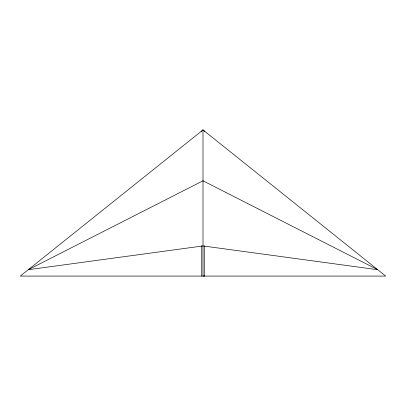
<?xml version="1.0" encoding="UTF-8"?>
<svg xmlns="http://www.w3.org/2000/svg" width="406" height="406" viewBox="0 0 406 406"><rect width="100%" height="100%" fill="white"/><g stroke="black" fill="none" stroke-linecap="round" stroke-linejoin="round"><path stroke-width="0.61" d="M201.153 131.651L203 129.92L385.7 276.08L20.3 276.08L203 129.92L204.852 131.645M204.269 276.034L203 276.08L203 129.92M204.269 245.676L204.269 276.08M201.731 245.711L201.731 276.08M203 180.807L28.242 269.726L203 245.94L377.758 269.726L203 180.807"/></g></svg>
